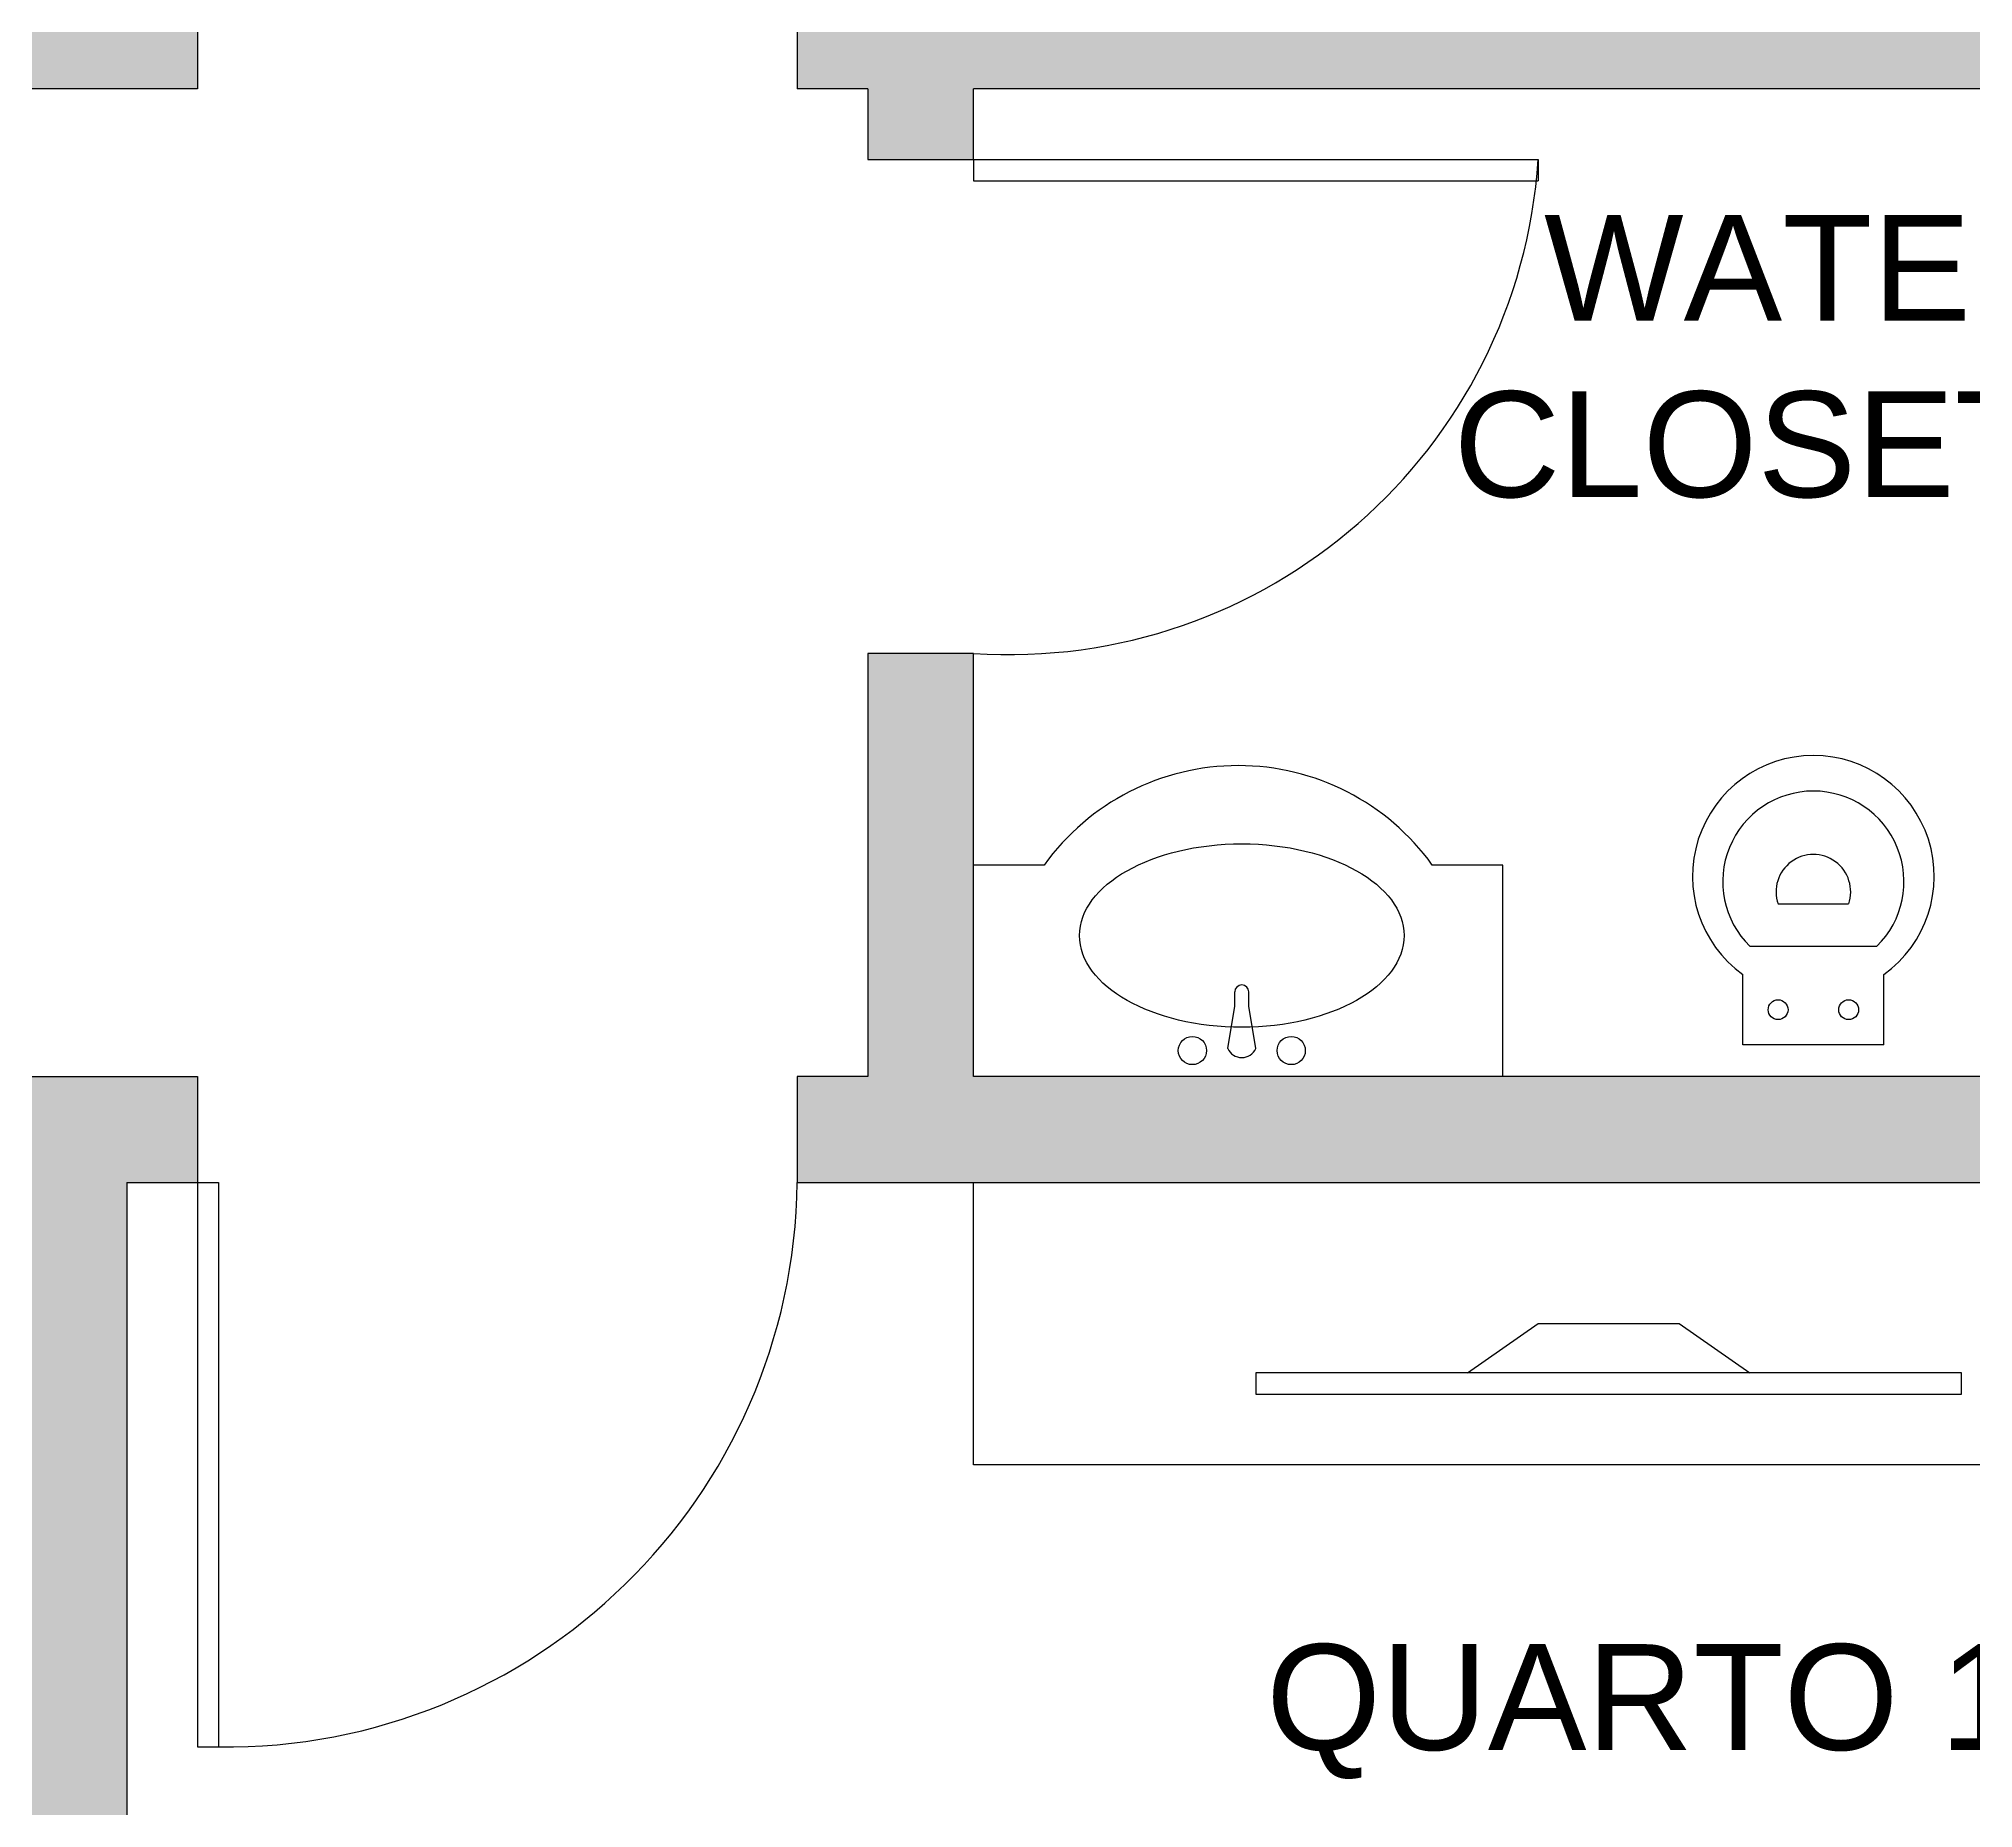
# Model space of a CAD drawing. Header units: metres. Extents: x -6.6 to 15, y 0 to 10.8.
# Drawn here: x 6.725 to 9.467, y 5.363 to 7.871 of the extents above; entities that cross this region are included whole.
import ezdxf

# ---------------------------------------------------------------- set-up
doc = ezdxf.new("R2010")
doc.units = ezdxf.units.M
for name, color, linetype, lineweight, true_color in [('1 - paredes', 7, 'Continuous', 25, 0x000000), ('2 - portas e janelas', 1, 'Continuous', 25, 0xff0000), ('4 - layouts dos objetos', 83, 'Continuous', 25, 0x63c85c), ('6 - legendas', 7, 'Continuous', 25, 0x000000)]:
    doc.layers.add(name, color=color, linetype=linetype, lineweight=lineweight, true_color=true_color)
doc.styles.add('textstyle4', font='')
doc.styles.add('textstyle7', font='')
doc.styles.get('textstyle4').set_extended_font_data('Arial')
doc.styles.get('textstyle7').set_extended_font_data('Arial')

msp = doc.modelspace()

# ---------------------------------------------------------------- hatches: boundary and pattern name
at = {"layer": '1 - paredes', "true_color": 0xa0a0a4}
h = msp.add_hatch(color=252, dxfattribs=at)
h.paths.add_polyline_path([(10.3, 10.65), (6.85, 10.65), (6.85, 8.3), (6.85, 7.95), (6.95, 7.95), (6.95, 7.8), (6.7, 7.8), (6.7, 8.3), (5.8, 8.3), (5.8, 7.5), (5.65, 7.5), (5.65, 8.3), (5.3, 8.3), (5.3, 8.45), (6.7, 8.45), (6.7, 10.65), (4.5, 10.65), (4.5, 9.95), (4.35, 9.95), (4.35, 10.65), (0.2, 10.65), (0.2, 9.05), (0.2629, 8.9871), (0.1379, 8.8621), (0, 9), (0, 10.85), (10.45, 10.85), (10.45, 10.3), (10.3, 10.3)])
h.paths.add_polyline_path([(4.35, 9.15), (4.5, 9.15), (4.5, 8.3), (4.35, 8.3), (2, 8.3), (2, 7.7), (1.85, 7.7), (1.85, 8.3), (0.7, 8.3), (0.5621, 8.4379), (0.6871, 8.5629), (0.8, 8.45), (4.35, 8.45)])
for points in [[(7.9, 7.7), (8.05, 7.7), (8.05, 7.8), (10.3, 7.8), (10.3, 7.6), (10.45, 7.6), (10.45, 7.8), (10.45, 8.3), (10.3, 8.3), (10.3, 7.95), (7.8, 7.95), (7.8, 7.8), (7.9, 7.8)], [(7.9, 7), (7.9, 6.4), (7.8, 6.4), (7.8, 6.25), (10.3, 6.25), (10.3, 5.9), (10.45, 5.9), (10.45, 6.25), (10.45, 6.4), (10.45, 6.6), (10.3, 6.6), (10.3, 6.4), (8.05, 6.4), (8.05, 7)], [(6.85, 6.25), (6.85, 3.8), (10.3, 3.8), (10.3, 4.15), (10.45, 4.15), (10.45, 3.65), (10, 3.65), (10, 3.55), (9.85, 3.55), (9.85, 3.65), (6.7, 3.65), (6.7, 6.4), (6.95, 6.4), (6.95, 6.25)]]:
    msp.add_hatch(color=252, dxfattribs=at).paths.add_polyline_path(points)

# ---------------------------------------------------------------- linework, layer by layer
at = {"layer": '1 - paredes'}
for p, q in [((6.95, 7.95), (6.95, 7.8)), ((7.8, 7.95), (7.8, 7.8)), ((6.95, 7.8), (6.7, 7.8)), ((7.9, 7.8), (7.8, 7.8)), ((7.9, 7.8), (7.9, 7.7)), ((10.3, 7.8), (8.05, 7.8)), ((8.05, 7.7), (8.05, 7.8)), ((7.9, 7.7), (8.05, 7.7)), ((8.05, 7), (7.9, 7)), ((7.9, 7), (7.9, 6.4)), ((8.05, 6.4), (8.05, 7)), ((6.7, 6.4), (6.95, 6.4)), ((6.95, 6.4), (6.95, 6.4)), ((6.95, 6.4), (6.95, 6.25)), ((7.9, 6.4), (7.8, 6.4)), ((7.8, 6.4), (7.8, 6.25)), ((10.3, 6.4), (8.05, 6.4)), ((6.85, 6.25), (6.95, 6.25)), ((6.85, 6.25), (6.85, 3.8)), ((6.95, 6.25), (6.95, 6.25)), ((7.8, 6.25), (10.3, 6.25))]:
    msp.add_line(p, q, dxfattribs=at)
at = {"layer": '2 - portas e janelas', "color": 14, "true_color": 0x800000}
for p, q in [((8.05, 7.7), (8.85, 7.7)), ((8.05, 7.67), (8.85, 7.67)), ((6.95, 6.25), (6.95, 5.45)), ((6.98, 6.25), (6.98, 5.45))]:
    msp.add_line(p, q, dxfattribs=at)
at = {"layer": '2 - portas e janelas', "color": 1, "true_color": 0xff0000}
for p, q in [((8.05, 7.7), (8.05, 7.67)), ((8.85, 7.7), (8.85, 7.67)), ((6.95, 6.25), (6.98, 6.25)), ((6.95, 5.45), (6.98, 5.45))]:
    msp.add_line(p, q, dxfattribs=at)
msp.add_arc((8.1, 7.75), 0.7517, 266.1859, 356.1859, dxfattribs=at)
at = {"layer": '2 - portas e janelas'}
msp.add_arc((6.99, 6.26), 0.8101, 269.2927, 359.2927, dxfattribs=at)
at = {"layer": '4 - layouts dos objetos'}
for p, q in [((8.15, 6.7), (8.05, 6.7)), ((8.8, 6.7), (8.7, 6.7)), ((8.8, 6.4), (8.8, 6.7)), ((9.19, 6.6449), (9.29, 6.6449)), ((9.15, 6.5849), (9.33, 6.5849)), ((9.14, 6.4449), (9.14, 6.5449)), ((9.34, 6.4449), (9.34, 6.5449)), ((8.41, 6.44), (8.42, 6.5)), ((8.42, 6.5), (8.42, 6.52)), ((8.44, 6.5), (8.44, 6.52)), ((8.45, 6.44), (8.44, 6.5)), ((9.34, 6.4449), (9.14, 6.4449)), ((8.05, 5.85), (8.05, 6.25)), ((8.05, 6.25), (9.85, 6.25)), ((8.75, 5.98), (8.85, 6.05)), ((8.85, 6.05), (9.05, 6.05)), ((9.05, 6.05), (9.15, 5.98)), ((9.45, 5.98), (8.45, 5.98)), ((8.45, 5.98), (8.45, 5.95)), ((9.45, 5.95), (9.45, 5.98)), ((8.45, 5.95), (9.45, 5.95)), ((9.85, 5.85), (8.05, 5.85))]:
    msp.add_line(p, q, dxfattribs=at)
for centre, radius in [((9.19, 6.4949), 0.0141), ((9.29, 6.4949), 0.0141), ((8.36, 6.437), 0.02), ((8.5, 6.437), 0.02)]:
    msp.add_circle(centre, radius, dxfattribs=at)
for centre, radius, start, end in [((9.24, 6.6839), 0.1713, 305.7259, 234.2741), ((8.425, 6.5021), 0.3388, 35.7343, 144.2657), ((9.24, 6.6764), 0.1284, 314.498, 225.502), ((9.24, 6.662), 0.0529, 341.0754, 198.9246), ((8.43, 6.52), 0.01, 360, 180), ((8.43, 6.4489), 0.0219, 203.9523, 336.0477)]:
    msp.add_arc(centre, radius, start, end, dxfattribs=at)
msp.add_ellipse((8.43, 6.6), major_axis=(0.23, 0), ratio=0.565217, dxfattribs=at)

# ---------------------------------------------------------------- texts
at = {"layer": '6 - legendas', "char_height": 0.01, "attachment_point": 5}
for s, insert, style in [('\\H0.15;WATER\\PCLOSET 1', (9.2366, 7.4204), 'textstyle4'), ('\\H0.15;QUARTO 1', (9, 5.5), 'textstyle7')]:
    msp.add_mtext(s, dxfattribs=dict(at, insert=insert, style=style))

doc.saveas('drawing.dxf')
